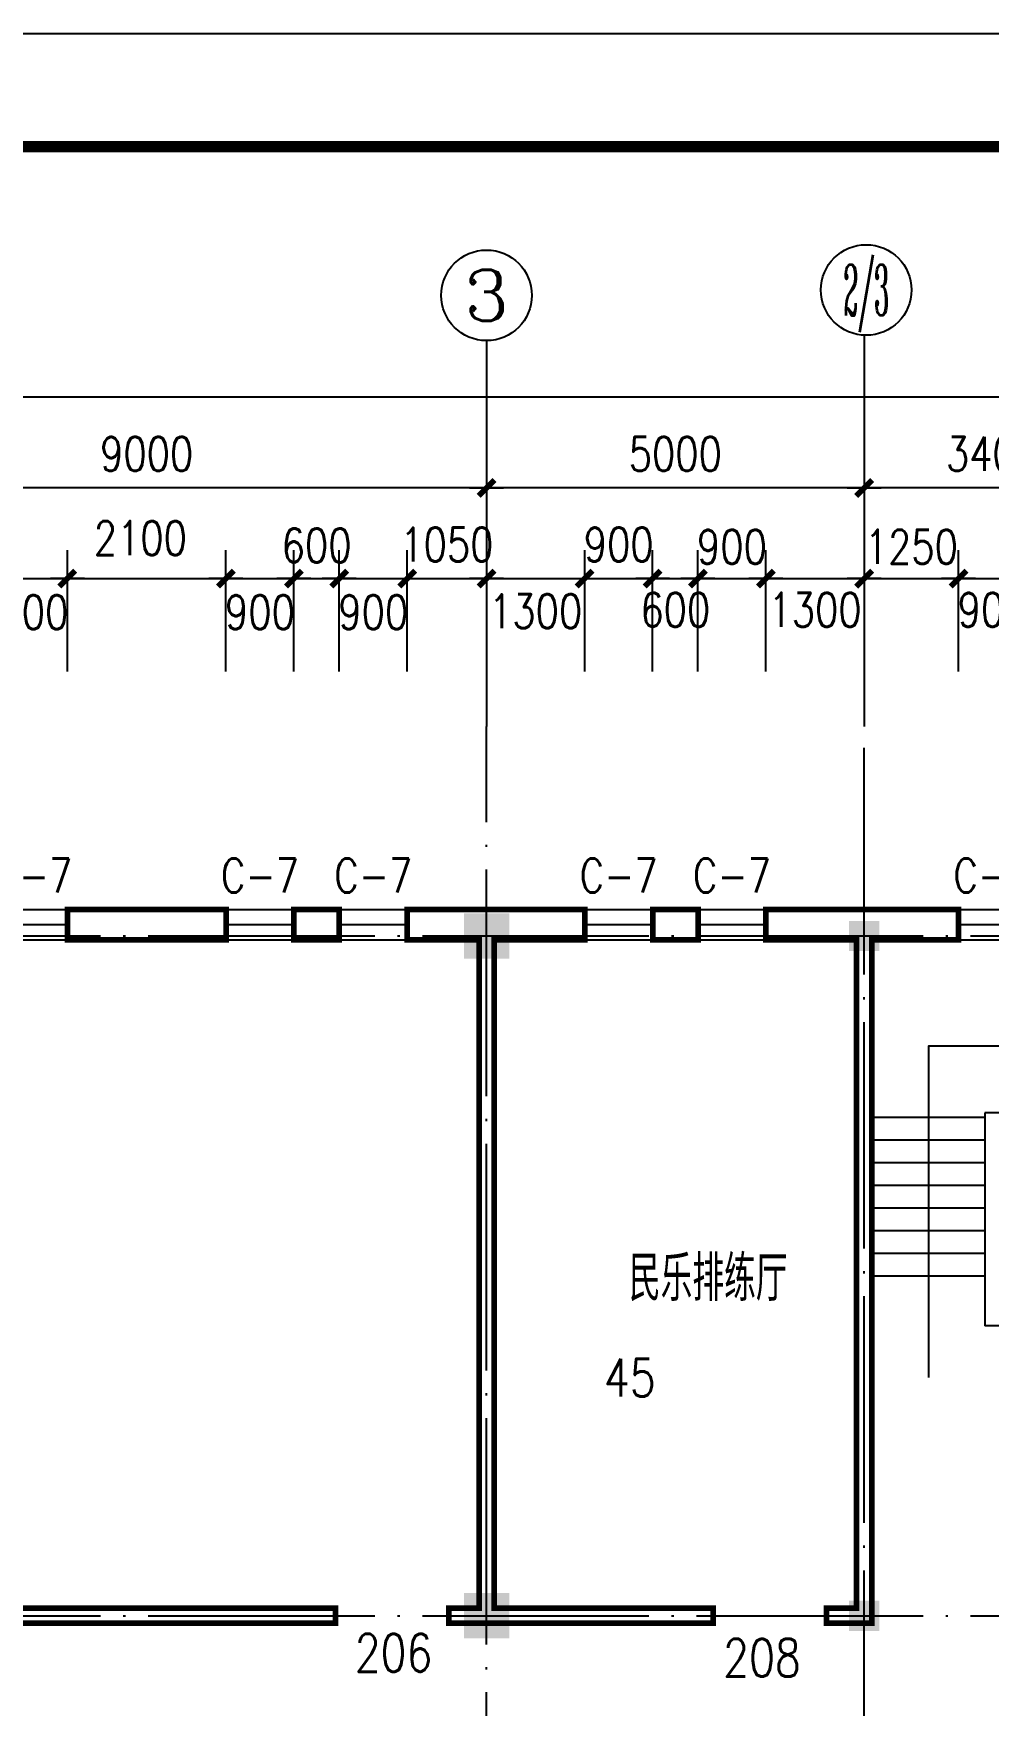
# Model space of a CAD drawing. Extents: x -55219 to 470149, y 494712 to 780039.
# Drawn here: x 112460 to 125108, y 660744 to 682881 of the extents above; entities that cross this region are included whole.
import ezdxf
from ezdxf.enums import TextEntityAlignment as Align

# ---------------------------------------------------------------- set-up
doc = ezdxf.new("R2010")
doc.units = 0
doc.header["$LTSCALE"] = 1500
doc.header["$MEASUREMENT"] = 0
doc.linetypes.add('DOTE', pattern=[2.42, 2, -0.2, 0.02, -0.2])
doc.layers.get('0').update_dxf_attribs({"linetype": 'CONTINUOUS'})
doc.layers.get('DEFPOINTS').update_dxf_attribs({"linetype": 'CONTINUOUS'})
for name, color, linetype in [('AXIS', 3, 'CONTINUOUS'), ('AXIS_TEXT', 7, 'CONTINUOUS'), ('COLUMN', 7, 'CONTINUOUS'), ('DOTE', 1, 'DOTE'), ('LVTRY', 6, 'CONTINUOUS'), ('PUB_DIM', 3, 'CONTINUOUS'), ('PUB_TEXT', 7, 'CONTINUOUS'), ('PUB_TITLE', 4, 'CONTINUOUS'), ('PUB_WALL', 255, 'CONTINUOUS'), ('STAIR', 2, 'CONTINUOUS'), ('WALL', 255, 'CONTINUOUS'), ('WINDOW', 2, 'CONTINUOUS'), ('WINDOW_TEXT', 7, 'CONTINUOUS')]:
    doc.layers.add(name, color=color, linetype=linetype)
doc.styles.add('_HZTXT', font='txt.shx', dxfattribs={"width": 0.8, "bigfont": 'hztxt.shx'})
doc.styles.add('_SIMPLEX', font='SIMPLEX.shx', dxfattribs={"width": 0.6})
doc.styles.add('COMPLEX', font='COMPLEX')
doc.styles.add('DIM_FONT', font='SIMPLEX.shx', dxfattribs={"width": 0.8})
doc.styles.add('SIMPLEX', font='SIMPLEX.SHX')
doc.dimstyles.new('AXIS150', dxfattribs={"dimscale": 1.5, "dimtxt": 300, "dimasz": 1, "dimexe": 250, "dimexo": 300, "dimgap": 150, "dimtad": 1, "dimdec": 0, "dimzin": 0, "dimdsep": 46, "dimtxsty": 'DIM_FONT', "dimblk": '_DIMX', "dimcen": 0.09, "dimse1": 1, "dimse2": 1, "dimclrt": 7, "dimadec": 0, "dimazin": 0, "dimtfac": 1, "dimtdec": 0, "dimtix": 1, "dimtmove": 2, "dimatfit": 3, "dimldrblk": '_DIMX', "dimfxl": 1, "dimtolj": 1, "dimtzin": 0, "dimarcsym": 0})
doc.dimstyles.new('DIMA150', dxfattribs={"dimscale": 1.5, "dimtxt": 300, "dimasz": 1, "dimexe": 250, "dimexo": 300, "dimgap": 150, "dimtad": 1, "dimdec": 0, "dimzin": 0, "dimdsep": 46, "dimtxsty": 'DIM_FONT', "dimblk": '_DIMX', "dimcen": 0.09, "dimse1": 1, "dimclrt": 7, "dimadec": 0, "dimazin": 0, "dimtfac": 1, "dimtdec": 0, "dimtix": 1, "dimtmove": 2, "dimatfit": 3, "dimldrblk": '_DIMX', "dimfxl": 1, "dimtolj": 1, "dimtzin": 0, "dimarcsym": 0})
doc.dimstyles.new('DIMB150', dxfattribs={"dimscale": 1.5, "dimtxt": 300, "dimasz": 1, "dimexe": 250, "dimexo": 300, "dimgap": 150, "dimtad": 1, "dimdec": 0, "dimzin": 0, "dimdsep": 46, "dimtxsty": 'DIM_FONT', "dimblk": '_DIMX', "dimcen": 0.09, "dimse2": 1, "dimclrt": 7, "dimadec": 0, "dimazin": 0, "dimtfac": 1, "dimtdec": 0, "dimtix": 1, "dimtmove": 2, "dimatfit": 3, "dimldrblk": '_DIMX', "dimfxl": 1, "dimtolj": 1, "dimtzin": 0, "dimarcsym": 0})
doc.dimstyles.new('DIMN150', dxfattribs={"dimscale": 1.5, "dimtxt": 300, "dimasz": 1, "dimexe": 250, "dimexo": 300, "dimgap": 150, "dimtad": 1, "dimdec": 0, "dimzin": 0, "dimdsep": 46, "dimtxsty": 'DIM_FONT', "dimblk": '_DIMX', "dimcen": 0.09, "dimclrt": 7, "dimadec": 0, "dimazin": 0, "dimtfac": 1, "dimtdec": 0, "dimtix": 1, "dimtmove": 2, "dimatfit": 3, "dimldrblk": '_DIMX', "dimfxl": 1, "dimtolj": 1, "dimtzin": 0, "dimarcsym": 0})

# ---------------------------------------------------------------- blocks, each defined once
blk = doc.blocks.new('_FZH')
blk.add_solid([(0.5, 0.5), (0.5, -0.5), (-0.5, 0.5), (-0.5, -0.5)])
blk = doc.blocks.new('_AXISO')
blk.add_circle((0, 0), 0.5)
at = {"layer": 'AXIS_TEXT', "style": 'COMPLEX', "width": 1.041667}
blk.add_attdef('A', text='', height=0.56, dxfattribs=at).set_placement((-0.25, -0.28), (0.25, -0.28), align=Align.FIT)
blk = doc.blocks.new('_DIMX')
blk.add_line((-150, 0), (150, 0))
at = {"const_width": 50}
blk.add_lwpolyline([(-70, -70), (70, 70)], dxfattribs=at)
blk = doc.blocks.new('*D70')
at = {"color": 0, "linetype": 'ByBlock'}
blk.add_line((126859, 676864), (123462, 676864), dxfattribs=at)
at = {"layer": 'DEFPOINTS', "color": 0, "linetype": 'ByBlock'}
for p in [(123460, 676864), (123460, 673708), (126860, 673708)]:
    blk.add_point(p, dxfattribs=at)
at = {"color": 0, "linetype": 'ByBlock', "xscale": 1.5, "yscale": 1.5, "zscale": 1.5, "rotation": 180}
blk.add_blockref('_DIMX', (123460, 676864), dxfattribs=at)
at = {"color": 0, "linetype": 'ByBlock', "xscale": 1.5, "yscale": 1.5, "zscale": 1.5}
blk.add_blockref('_DIMX', (126860, 676864), dxfattribs=at)
at = {"color": 7, "linetype": 'ByBlock', "insert": (125160, 677314), "char_height": 450, "attachment_point": 5, "style": 'DIM_FONT'}
blk.add_mtext('\\A1;3400', dxfattribs=at)
blk = doc.blocks.new('*D71')
at = {"color": 0, "linetype": 'ByBlock'}
blk.add_line((123459, 676864), (118462, 676864), dxfattribs=at)
at = {"layer": 'DEFPOINTS', "color": 0, "linetype": 'ByBlock'}
for p in [(118460, 676864), (118460, 673708), (123460, 673708)]:
    blk.add_point(p, dxfattribs=at)
at = {"color": 0, "linetype": 'ByBlock', "xscale": 1.5, "yscale": 1.5, "zscale": 1.5, "rotation": 180}
blk.add_blockref('_DIMX', (118460, 676864), dxfattribs=at)
at = {"color": 0, "linetype": 'ByBlock', "xscale": 1.5, "yscale": 1.5, "zscale": 1.5}
blk.add_blockref('_DIMX', (123460, 676864), dxfattribs=at)
at = {"color": 7, "linetype": 'ByBlock', "insert": (120960, 677314), "char_height": 450, "attachment_point": 5, "style": 'DIM_FONT'}
blk.add_mtext('\\A1;5000', dxfattribs=at)
blk = doc.blocks.new('*D72')
at = {"color": 0, "linetype": 'ByBlock'}
blk.add_line((118459, 676864), (109462, 676864), dxfattribs=at)
at = {"layer": 'DEFPOINTS', "color": 0, "linetype": 'ByBlock'}
for p in [(109460, 676864), (109460, 673708), (118460, 673708)]:
    blk.add_point(p, dxfattribs=at)
at = {"color": 0, "linetype": 'ByBlock', "xscale": 1.5, "yscale": 1.5, "zscale": 1.5, "rotation": 180}
blk.add_blockref('_DIMX', (109460, 676864), dxfattribs=at)
at = {"color": 0, "linetype": 'ByBlock', "xscale": 1.5, "yscale": 1.5, "zscale": 1.5}
blk.add_blockref('_DIMX', (118460, 676864), dxfattribs=at)
at = {"color": 7, "linetype": 'ByBlock', "insert": (113960, 677314), "char_height": 450, "attachment_point": 5, "style": 'DIM_FONT'}
blk.add_mtext('\\A1;9000', dxfattribs=at)
blk = doc.blocks.new('*D77')
at = {"color": 0, "linetype": 'ByBlock'}
for p, q in [((100110, 674434), (100110, 678439)), ((172610, 674434), (172610, 678439)), ((172609, 678064), (100112, 678064))]:
    blk.add_line(p, q, dxfattribs=at)
at = {"layer": 'DEFPOINTS', "color": 0, "linetype": 'ByBlock'}
for p in [(100110, 678064), (100110, 673984), (172610, 673984)]:
    blk.add_point(p, dxfattribs=at)
at = {"color": 0, "linetype": 'ByBlock', "xscale": 1.5, "yscale": 1.5, "zscale": 1.5, "rotation": 180}
blk.add_blockref('_DIMX', (100110, 678064), dxfattribs=at)
at = {"color": 0, "linetype": 'ByBlock', "xscale": 1.5, "yscale": 1.5, "zscale": 1.5}
blk.add_blockref('_DIMX', (172610, 678064), dxfattribs=at)
at = {"color": 7, "linetype": 'ByBlock', "insert": (136360, 678514), "char_height": 450, "attachment_point": 5, "style": 'DIM_FONT'}
blk.add_mtext('\\A1;72500', dxfattribs=at)
blk = doc.blocks.new('_WBLK')
for p, q in [((-0.5, 0.5), (0.5, 0.5)), ((-0.5, 0), (0.5, 0)), ((-0.5, -0.5), (0.5, -0.5))]:
    blk.add_line(p, q)
at = {"layer": 'WINDOW_TEXT', "style": 'SIMPLEX', "flags": 9}
blk.add_attdef('A', text='', height=1, dxfattribs=at).set_placement((0, 1.5), align=Align.MIDDLE)
blk = doc.blocks.new('*D515')
at = {"color": 0, "linetype": 'ByBlock'}
for p, q in [((112010, 674434), (112010, 676039)), ((112910, 674434), (112910, 676039)), ((112012, 675664), (112909, 675664))]:
    blk.add_line(p, q, dxfattribs=at)
at = {"layer": 'DEFPOINTS', "color": 0, "linetype": 'ByBlock'}
for p in [(112910, 675664), (112010, 673984), (112910, 673984)]:
    blk.add_point(p, dxfattribs=at)
at = {"color": 0, "linetype": 'ByBlock', "xscale": 1.5, "yscale": 1.5, "zscale": 1.5, "rotation": 180}
blk.add_blockref('_DIMX', (112010, 675664), dxfattribs=at)
at = {"color": 0, "linetype": 'ByBlock', "xscale": 1.5, "yscale": 1.5, "zscale": 1.5}
blk.add_blockref('_DIMX', (112910, 675664), dxfattribs=at)
at = {"color": 7, "linetype": 'ByBlock', "insert": (112460, 675219), "char_height": 450, "attachment_point": 5, "style": 'DIM_FONT'}
blk.add_mtext('\\A1;900', dxfattribs=at)
blk = doc.blocks.new('*D516')
at = {"color": 0, "linetype": 'ByBlock'}
for p, q in [((112910, 674434), (112910, 676039)), ((115010, 674434), (115010, 676039)), ((112912, 675664), (115009, 675664))]:
    blk.add_line(p, q, dxfattribs=at)
at = {"layer": 'DEFPOINTS', "color": 0, "linetype": 'ByBlock'}
for p in [(115010, 675664), (112910, 673984), (115010, 673984)]:
    blk.add_point(p, dxfattribs=at)
at = {"color": 0, "linetype": 'ByBlock', "xscale": 1.5, "yscale": 1.5, "zscale": 1.5, "rotation": 180}
blk.add_blockref('_DIMX', (112910, 675664), dxfattribs=at)
at = {"color": 0, "linetype": 'ByBlock', "xscale": 1.5, "yscale": 1.5, "zscale": 1.5}
blk.add_blockref('_DIMX', (115010, 675664), dxfattribs=at)
at = {"color": 7, "linetype": 'ByBlock', "insert": (113876, 676200), "char_height": 450, "attachment_point": 5, "style": 'DIM_FONT'}
blk.add_mtext('\\A1;2100', dxfattribs=at)
blk = doc.blocks.new('*D517')
at = {"color": 0, "linetype": 'ByBlock'}
for p, q in [((115010, 674434), (115010, 676039)), ((115910, 674434), (115910, 676039)), ((115012, 675664), (115909, 675664))]:
    blk.add_line(p, q, dxfattribs=at)
at = {"layer": 'DEFPOINTS', "color": 0, "linetype": 'ByBlock'}
for p in [(115910, 675664), (115010, 673984), (115910, 673984)]:
    blk.add_point(p, dxfattribs=at)
at = {"color": 0, "linetype": 'ByBlock', "xscale": 1.5, "yscale": 1.5, "zscale": 1.5, "rotation": 180}
blk.add_blockref('_DIMX', (115010, 675664), dxfattribs=at)
at = {"color": 0, "linetype": 'ByBlock', "xscale": 1.5, "yscale": 1.5, "zscale": 1.5}
blk.add_blockref('_DIMX', (115910, 675664), dxfattribs=at)
at = {"color": 7, "linetype": 'ByBlock', "insert": (115460, 675219), "char_height": 450, "attachment_point": 5, "style": 'DIM_FONT'}
blk.add_mtext('\\A1;900', dxfattribs=at)
blk = doc.blocks.new('*D518')
at = {"color": 0, "linetype": 'ByBlock'}
for p, q in [((115910, 674434), (115910, 676039)), ((116510, 674434), (116510, 676039)), ((115912, 675664), (116509, 675664))]:
    blk.add_line(p, q, dxfattribs=at)
at = {"layer": 'DEFPOINTS', "color": 0, "linetype": 'ByBlock'}
for p in [(116510, 675664), (115910, 673984), (116510, 673984)]:
    blk.add_point(p, dxfattribs=at)
at = {"color": 0, "linetype": 'ByBlock', "xscale": 1.5, "yscale": 1.5, "zscale": 1.5, "rotation": 180}
blk.add_blockref('_DIMX', (115910, 675664), dxfattribs=at)
at = {"color": 0, "linetype": 'ByBlock', "xscale": 1.5, "yscale": 1.5, "zscale": 1.5}
blk.add_blockref('_DIMX', (116510, 675664), dxfattribs=at)
at = {"color": 7, "linetype": 'ByBlock', "insert": (116210, 676103), "char_height": 450, "attachment_point": 5, "style": 'DIM_FONT'}
blk.add_mtext('\\A1;600', dxfattribs=at)
blk = doc.blocks.new('*D519')
at = {"color": 0, "linetype": 'ByBlock'}
for p, q in [((116510, 674434), (116510, 676039)), ((117410, 674434), (117410, 676039)), ((116512, 675664), (117409, 675664))]:
    blk.add_line(p, q, dxfattribs=at)
at = {"layer": 'DEFPOINTS', "color": 0, "linetype": 'ByBlock'}
for p in [(117410, 675664), (116510, 673984), (117410, 673984)]:
    blk.add_point(p, dxfattribs=at)
at = {"color": 0, "linetype": 'ByBlock', "xscale": 1.5, "yscale": 1.5, "zscale": 1.5, "rotation": 180}
blk.add_blockref('_DIMX', (116510, 675664), dxfattribs=at)
at = {"color": 0, "linetype": 'ByBlock', "xscale": 1.5, "yscale": 1.5, "zscale": 1.5}
blk.add_blockref('_DIMX', (117410, 675664), dxfattribs=at)
at = {"color": 7, "linetype": 'ByBlock', "insert": (116960, 675219), "char_height": 450, "attachment_point": 5, "style": 'DIM_FONT'}
blk.add_mtext('\\A1;900', dxfattribs=at)
blk = doc.blocks.new('*D520')
at = {"color": 0, "linetype": 'ByBlock'}
for p, q in [((117410, 674434), (117410, 676039)), ((117409, 675664), (117407, 675664)), ((117410, 675664), (118460, 675664)), ((118462, 675664), (118463, 675664))]:
    blk.add_line(p, q, dxfattribs=at)
at = {"layer": 'DEFPOINTS', "color": 0, "linetype": 'ByBlock'}
for p in [(118460, 675664), (117410, 673984), (118460, 673984)]:
    blk.add_point(p, dxfattribs=at)
at = {"color": 0, "linetype": 'ByBlock', "xscale": 1.5, "yscale": 1.5, "zscale": 1.5}
blk.add_blockref('_DIMX', (117410, 675664), dxfattribs=at)
at = {"color": 0, "linetype": 'ByBlock', "xscale": 1.5, "yscale": 1.5, "zscale": 1.5, "rotation": 180}
blk.add_blockref('_DIMX', (118460, 675664), dxfattribs=at)
at = {"color": 7, "linetype": 'ByBlock', "insert": (117935, 676114), "char_height": 450, "attachment_point": 5, "style": 'DIM_FONT'}
blk.add_mtext('\\A1;1050', dxfattribs=at)
blk = doc.blocks.new('*D521')
at = {"color": 0, "linetype": 'ByBlock'}
for p, q in [((119760, 674434), (119760, 676039)), ((118462, 675664), (119759, 675664))]:
    blk.add_line(p, q, dxfattribs=at)
at = {"layer": 'DEFPOINTS', "color": 0, "linetype": 'ByBlock'}
for p in [(119760, 675664), (118460, 673984), (119760, 673984)]:
    blk.add_point(p, dxfattribs=at)
at = {"color": 0, "linetype": 'ByBlock', "xscale": 1.5, "yscale": 1.5, "zscale": 1.5, "rotation": 180}
blk.add_blockref('_DIMX', (118460, 675664), dxfattribs=at)
at = {"color": 0, "linetype": 'ByBlock', "xscale": 1.5, "yscale": 1.5, "zscale": 1.5}
blk.add_blockref('_DIMX', (119760, 675664), dxfattribs=at)
at = {"color": 7, "linetype": 'ByBlock', "insert": (119110, 675232), "char_height": 450, "attachment_point": 5, "style": 'DIM_FONT'}
blk.add_mtext('\\A1;1300', dxfattribs=at)
blk = doc.blocks.new('*D522')
at = {"color": 0, "linetype": 'ByBlock'}
for p, q in [((119760, 674434), (119760, 676039)), ((120660, 674434), (120660, 676039)), ((119759, 675664), (119757, 675664)), ((119760, 675664), (120660, 675664)), ((120662, 675664), (120663, 675664))]:
    blk.add_line(p, q, dxfattribs=at)
at = {"layer": 'DEFPOINTS', "color": 0, "linetype": 'ByBlock'}
for p in [(120660, 675664), (119760, 673984), (120660, 673984)]:
    blk.add_point(p, dxfattribs=at)
at = {"color": 0, "linetype": 'ByBlock', "xscale": 1.5, "yscale": 1.5, "zscale": 1.5}
blk.add_blockref('_DIMX', (119760, 675664), dxfattribs=at)
at = {"color": 0, "linetype": 'ByBlock', "xscale": 1.5, "yscale": 1.5, "zscale": 1.5, "rotation": 180}
blk.add_blockref('_DIMX', (120660, 675664), dxfattribs=at)
at = {"color": 7, "linetype": 'ByBlock', "insert": (120210, 676114), "char_height": 450, "attachment_point": 5, "style": 'DIM_FONT'}
blk.add_mtext('\\A1;900', dxfattribs=at)
blk = doc.blocks.new('*D523')
at = {"color": 0, "linetype": 'ByBlock'}
for p, q in [((120660, 674434), (120660, 676039)), ((121260, 674434), (121260, 676039)), ((120662, 675664), (121259, 675664))]:
    blk.add_line(p, q, dxfattribs=at)
at = {"layer": 'DEFPOINTS', "color": 0, "linetype": 'ByBlock'}
for p in [(121260, 675664), (120660, 673984), (121260, 673984)]:
    blk.add_point(p, dxfattribs=at)
at = {"color": 0, "linetype": 'ByBlock', "xscale": 1.5, "yscale": 1.5, "zscale": 1.5, "rotation": 180}
blk.add_blockref('_DIMX', (120660, 675664), dxfattribs=at)
at = {"color": 0, "linetype": 'ByBlock', "xscale": 1.5, "yscale": 1.5, "zscale": 1.5}
blk.add_blockref('_DIMX', (121260, 675664), dxfattribs=at)
at = {"color": 7, "linetype": 'ByBlock', "insert": (120960, 675251), "char_height": 450, "attachment_point": 5, "style": 'DIM_FONT'}
blk.add_mtext('\\A1;600', dxfattribs=at)
blk = doc.blocks.new('*D524')
at = {"color": 0, "linetype": 'ByBlock'}
for p, q in [((121260, 674434), (121260, 676039)), ((122160, 674434), (122160, 676039)), ((121262, 675664), (122159, 675664))]:
    blk.add_line(p, q, dxfattribs=at)
at = {"layer": 'DEFPOINTS', "color": 0, "linetype": 'ByBlock'}
for p in [(122160, 675664), (121260, 673984), (122160, 673984)]:
    blk.add_point(p, dxfattribs=at)
at = {"color": 0, "linetype": 'ByBlock', "xscale": 1.5, "yscale": 1.5, "zscale": 1.5, "rotation": 180}
blk.add_blockref('_DIMX', (121260, 675664), dxfattribs=at)
at = {"color": 0, "linetype": 'ByBlock', "xscale": 1.5, "yscale": 1.5, "zscale": 1.5}
blk.add_blockref('_DIMX', (122160, 675664), dxfattribs=at)
at = {"color": 7, "linetype": 'ByBlock', "insert": (121710, 676085), "char_height": 450, "attachment_point": 5, "style": 'DIM_FONT'}
blk.add_mtext('\\A1;900', dxfattribs=at)
blk = doc.blocks.new('*D525')
at = {"color": 0, "linetype": 'ByBlock'}
for p, q in [((122160, 674434), (122160, 676039)), ((122162, 675664), (123459, 675664))]:
    blk.add_line(p, q, dxfattribs=at)
at = {"layer": 'DEFPOINTS', "color": 0, "linetype": 'ByBlock'}
for p in [(123460, 675664), (122160, 673984), (123460, 673984)]:
    blk.add_point(p, dxfattribs=at)
at = {"color": 0, "linetype": 'ByBlock', "xscale": 1.5, "yscale": 1.5, "zscale": 1.5, "rotation": 180}
blk.add_blockref('_DIMX', (122160, 675664), dxfattribs=at)
at = {"color": 0, "linetype": 'ByBlock', "xscale": 1.5, "yscale": 1.5, "zscale": 1.5}
blk.add_blockref('_DIMX', (123460, 675664), dxfattribs=at)
at = {"color": 7, "linetype": 'ByBlock', "insert": (122810, 675251), "char_height": 450, "attachment_point": 5, "style": 'DIM_FONT'}
blk.add_mtext('\\A1;1300', dxfattribs=at)
blk = doc.blocks.new('*D526')
at = {"color": 0, "linetype": 'ByBlock'}
for p, q in [((124710, 674434), (124710, 676039)), ((123462, 675664), (124709, 675664))]:
    blk.add_line(p, q, dxfattribs=at)
at = {"layer": 'DEFPOINTS', "color": 0, "linetype": 'ByBlock'}
for p in [(124710, 675664), (123460, 673984), (124710, 673984)]:
    blk.add_point(p, dxfattribs=at)
at = {"color": 0, "linetype": 'ByBlock', "xscale": 1.5, "yscale": 1.5, "zscale": 1.5, "rotation": 180}
blk.add_blockref('_DIMX', (123460, 675664), dxfattribs=at)
at = {"color": 0, "linetype": 'ByBlock', "xscale": 1.5, "yscale": 1.5, "zscale": 1.5}
blk.add_blockref('_DIMX', (124710, 675664), dxfattribs=at)
at = {"color": 7, "linetype": 'ByBlock', "insert": (124085, 676085), "char_height": 450, "attachment_point": 5, "style": 'DIM_FONT'}
blk.add_mtext('\\A1;1250', dxfattribs=at)
blk = doc.blocks.new('*D527')
at = {"color": 0, "linetype": 'ByBlock'}
for p, q in [((124710, 674434), (124710, 676039)), ((125610, 674434), (125610, 676039)), ((124712, 675664), (125609, 675664))]:
    blk.add_line(p, q, dxfattribs=at)
at = {"layer": 'DEFPOINTS', "color": 0, "linetype": 'ByBlock'}
for p in [(125610, 675664), (124710, 673984), (125610, 673984)]:
    blk.add_point(p, dxfattribs=at)
at = {"color": 0, "linetype": 'ByBlock', "xscale": 1.5, "yscale": 1.5, "zscale": 1.5, "rotation": 180}
blk.add_blockref('_DIMX', (124710, 675664), dxfattribs=at)
at = {"color": 0, "linetype": 'ByBlock', "xscale": 1.5, "yscale": 1.5, "zscale": 1.5}
blk.add_blockref('_DIMX', (125610, 675664), dxfattribs=at)
at = {"color": 7, "linetype": 'ByBlock', "insert": (125160, 675251), "char_height": 450, "attachment_point": 5, "style": 'DIM_FONT'}
blk.add_mtext('\\A1;900', dxfattribs=at)

msp = doc.modelspace()

# ---------------------------------------------------------------- linework, layer by layer
at = {"layer": 'AXIS'}
for p, q in [((118460.5, 678814.1), (118460.5, 673707.7)), ((123460.5, 678880.5), (123460.5, 673707.7))]:
    msp.add_line(p, q, dxfattribs=at)
at = {"layer": 'DOTE'}
for p, q in [((118460.5, 603471), (118460.5, 673707.7)), ((123460.5, 659532.9), (123460.5, 673707.7)), ((99460.5, 670932.9), (171810.5, 670932.9)), ((99460.5, 661932.9), (180472.7, 661932.9))]:
    msp.add_line(p, q, dxfattribs=at)
at = {"layer": 'PUB_DIM'}
msp.add_lwpolyline([(125967.1, 667690.1), (125967.1, 669473.8), (124310.5, 669473.8), (124310.5, 665089)], dxfattribs=at)
at = {"layer": 'PUB_TITLE'}
msp.add_lwpolyline([(78169.5, 593781.4), (78169.5, 682881.4), (204319.5, 682881.4), (204319.5, 593781.4)], close=True, dxfattribs=at)
at = {"layer": 'PUB_TITLE', "const_width": 150}
msp.add_lwpolyline([(81919.5, 595281.4), (202819.5, 595281.4), (202819.5, 681381.4), (81919.5, 681381.4)], close=True, dxfattribs=at)
at = {"layer": 'PUB_WALL', "const_width": 75}
for points in [[(112910.5, 671282.9), (115010.5, 671282.9), (115010.5, 670882.9), (112910.5, 670882.9), (112910.5, 671282.9)], [(112910.5, 671282.9), (115010.5, 671282.9), (115010.5, 670882.9), (112910.5, 670882.9), (112910.5, 671282.9)], [(119760.5, 671282.9), (117410.5, 671282.9), (117410.5, 670882.9), (118360.5, 670882.9)], [(119760.5, 671282.9), (117410.5, 671282.9), (117410.5, 670882.9), (118360.5, 670882.9), (118360.5, 662032.9), (117960.5, 662032.9), (117960.5, 661832.9), (121460.5, 661832.9), (121460.5, 662032.9), (118560.5, 662032.9), (118560.5, 670882.9), (119760.5, 670882.9), (119760.5, 671282.9)], [(119760.5, 671282.9), (119760.5, 670882.9), (118560.5, 670882.9), (118560.5, 662032.9), (121460.5, 662032.9), (121460.5, 661832.9), (117960.5, 661832.9), (117960.5, 662032.9), (118360.5, 662032.9), (118360.5, 670882.9), (118360.5, 670632.9)], [(118360.5, 670632.9), (118360.5, 670882.9)], [(118560.5, 670632.9), (118560.5, 670882.9)], [(118560.5, 670632.9), (118560.5, 670882.9)], [(108960.5, 661832.9), (116460.5, 661832.9), (116460.5, 662032.9), (108960.5, 662032.9)], [(108960.5, 661832.9), (116460.5, 661832.9), (116460.5, 662032.9), (108960.5, 662032.9)]]:
    msp.add_lwpolyline(points, dxfattribs=at)
for points in [[(115910.5, 671282.9), (116510.5, 671282.9), (116510.5, 670882.9), (115910.5, 670882.9)], [(115910.5, 670882.9), (115910.5, 671282.9), (116510.5, 671282.9), (116510.5, 670882.9)], [(120660.5, 671282.9), (121260.5, 671282.9), (121260.5, 670882.9), (120660.5, 670882.9)], [(120660.5, 670882.9), (120660.5, 671282.9), (121260.5, 671282.9), (121260.5, 670882.9)], [(122960.5, 661832.9), (122960.5, 662032.9), (123360.5, 662032.9), (123360.5, 670882.9), (122160.5, 670882.9), (122160.5, 671282.9), (124710.5, 671282.9), (124710.5, 670882.9), (123560.5, 670882.9), (123560.5, 661832.9)], [(122160.5, 670882.9), (123360.5, 670882.9), (123360.5, 662032.9), (122960.5, 662032.9), (122960.5, 661832.9), (123560.5, 661832.9), (123560.5, 670882.9), (124710.5, 670882.9), (124710.5, 671282.9), (122160.5, 671282.9)]]:
    msp.add_lwpolyline(points, close=True, dxfattribs=at)
at = {"layer": 'STAIR'}
for p, q in [((125260.5, 668592.9), (125060.5, 668592.9)), ((125060.5, 668592.9), (125060.5, 665772.9)), ((123560.5, 668532.9), (125060.5, 668532.9)), ((123560.5, 668232.9), (125060.5, 668232.9)), ((123560.5, 667932.9), (125060.5, 667932.9)), ((123560.5, 667632.9), (125060.5, 667632.9)), ((123560.5, 667332.9), (125060.5, 667332.9)), ((123560.5, 667032.9), (125060.5, 667032.9)), ((123560.5, 666732.9), (125060.5, 666732.9)), ((123560.5, 666432.9), (125060.5, 666432.9)), ((125260.5, 665772.9), (125060.5, 665772.9))]:
    msp.add_line(p, q, dxfattribs=at)
at = {"layer": 'WALL'}
for p, q in [((112910.5, 671282.9), (115010.5, 671282.9)), ((112910.5, 671282.9), (112910.5, 670882.9)), ((115010.5, 671282.9), (115010.5, 670882.9)), ((115910.5, 671282.9), (116510.5, 671282.9)), ((115910.5, 671282.9), (115910.5, 670882.9)), ((116510.5, 671282.9), (116510.5, 670882.9)), ((117410.5, 671282.9), (119760.5, 671282.9)), ((117410.5, 671282.9), (117410.5, 670882.9)), ((119760.5, 671282.9), (119760.5, 670882.9)), ((120660.5, 671282.9), (121260.5, 671282.9)), ((120660.5, 671282.9), (120660.5, 670882.9)), ((121260.5, 671282.9), (121260.5, 670882.9)), ((122160.5, 671282.9), (124710.5, 671282.9)), ((122160.5, 671282.9), (122160.5, 670882.9)), ((124710.5, 671282.9), (124710.5, 670882.9)), ((112910.5, 670882.9), (115010.5, 670882.9)), ((115910.5, 670882.9), (116510.5, 670882.9)), ((117410.5, 670882.9), (118360.5, 670882.9)), ((118360.5, 670632.9), (118360.5, 670882.9)), ((118360.5, 670882.9), (118360.5, 662032.9)), ((118560.5, 670882.9), (119760.5, 670882.9)), ((118560.5, 670632.9), (118560.5, 670882.9)), ((118560.5, 670882.9), (118560.5, 662032.9)), ((120660.5, 670882.9), (121260.5, 670882.9)), ((122160.5, 670882.9), (123360.5, 670882.9)), ((123360.5, 670882.9), (123360.5, 662032.9)), ((123560.5, 670882.9), (124710.5, 670882.9)), ((123560.5, 670882.9), (123560.5, 661832.9)), ((116460.5, 662032.9), (108960.5, 662032.9)), ((116460.5, 662032.9), (116460.5, 661832.9)), ((118360.5, 662032.9), (117960.5, 662032.9)), ((117960.5, 662032.9), (117960.5, 661832.9)), ((121460.5, 662032.9), (118560.5, 662032.9)), ((121460.5, 662032.9), (121460.5, 661832.9)), ((123360.5, 662032.9), (122960.5, 662032.9)), ((122960.5, 662032.9), (122960.5, 661832.9)), ((116460.5, 661832.9), (102460.5, 661832.9)), ((121460.5, 661832.9), (117960.5, 661832.9)), ((123560.5, 661832.9), (122960.5, 661832.9))]:
    msp.add_line(p, q, dxfattribs=at)

# ---------------------------------------------------------------- block references
at = {"layer": 'AXIS'}
ref = msp.add_blockref('_AXISO', (123487.4, 679484.8), dxfattribs=dict(at, xscale=1200, yscale=1200, zscale=1200))
ref.add_attrib('A', '2/3', dxfattribs={"layer": 'AXIS_TEXT', "height": 672, "rotation": 360, "style": 'COMPLEX', "width": 0.334821}).set_placement((123187.4, 679148.8), (123787.4, 679148.8), align=Align.FIT)
ref = msp.add_blockref('_AXISO', (118460.5, 679414.1), dxfattribs=dict(at, xscale=1200, yscale=1200, zscale=1200))
ref.add_attrib('A', '3', dxfattribs={"layer": 'AXIS_TEXT', "height": 672, "style": 'COMPLEX', "width": 1.339286}).set_placement((118160.5, 679078.1), (118760.5, 679078.1), align=Align.FIT)
at = {"layer": 'COLUMN'}
for p, xscale, yscale, zscale in [((118460.5, 670932.9), 600, 600, 600), ((123460.5, 670932.9), 400, 400, 400), ((118460.5, 661932.9), 600, 600, 600), ((123460.5, 661932.9), 400, 400, 400)]:
    msp.add_blockref('_FZH', p, dxfattribs=dict(at, xscale=xscale, yscale=yscale, zscale=zscale))
at = {"layer": 'WINDOW'}
ref = msp.add_blockref('_WBLK', (112460.5, 671082.9), dxfattribs=dict(at, xscale=900, yscale=399.9999999998836, zscale=900))
ref.add_attrib('A', 'C-7', dxfattribs={"layer": 'WINDOW_TEXT', "height": 450, "style": '_SIMPLEX', "width": 0.8, "flags": 8}).set_placement((112460.5, 671732.9), align=Align.MIDDLE)
ref = msp.add_blockref('_WBLK', (115460.5, 671082.9), dxfattribs=dict(at, xscale=900, yscale=399.9999999998253, zscale=900))
ref.add_attrib('A', 'C-7', dxfattribs={"layer": 'WINDOW_TEXT', "height": 450, "style": '_SIMPLEX', "width": 0.8, "flags": 8}).set_placement((115460.5, 671732.9), align=Align.MIDDLE)
ref = msp.add_blockref('_WBLK', (116960.5, 671082.9), dxfattribs=dict(at, xscale=900, yscale=399.9999999998253, zscale=900))
ref.add_attrib('A', 'C-7', dxfattribs={"layer": 'WINDOW_TEXT', "height": 450, "style": '_SIMPLEX', "width": 0.8, "flags": 8}).set_placement((116960.5, 671732.9), align=Align.MIDDLE)
ref = msp.add_blockref('_WBLK', (120210.5, 671082.9), dxfattribs=dict(at, xscale=900, yscale=399.9999999998836, zscale=900))
ref.add_attrib('A', 'C-7', dxfattribs={"layer": 'WINDOW_TEXT', "height": 450, "style": '_SIMPLEX', "width": 0.8, "flags": 8}).set_placement((120210.5, 671732.9), align=Align.MIDDLE)
ref = msp.add_blockref('_WBLK', (121710.5, 671082.9), dxfattribs=dict(at, xscale=900, yscale=399.9999999998253, zscale=900))
ref.add_attrib('A', 'C-7', dxfattribs={"layer": 'WINDOW_TEXT', "height": 450, "style": '_SIMPLEX', "width": 0.8, "flags": 8}).set_placement((121710.5, 671732.9), align=Align.MIDDLE)
ref = msp.add_blockref('_WBLK', (125160.5, 671082.9), dxfattribs=dict(at, xscale=900, yscale=399.9999999998253, zscale=900))
ref.add_attrib('A', 'C-2', dxfattribs={"layer": 'WINDOW_TEXT', "height": 450, "style": '_SIMPLEX', "width": 0.8, "flags": 8}).set_placement((125160.5, 671732.9), align=Align.MIDDLE)

# ---------------------------------------------------------------- texts
at = {"layer": 'LVTRY', "color": 0, "char_height": 500, "attachment_point": 1, "style": 'DIM_FONT'}
for s, insert, width in [('45', (120014.5, 665335.1), 1522.538), ('{\\C1;206}', (116714.6, 661692), 1640.37), ('{\\C1;208}', (121593.2, 661626.7), 1640.37)]:
    msp.add_mtext(s, dxfattribs=dict(at, insert=insert, width=width))
at = {"layer": 'PUB_TEXT', "style": '_HZTXT', "width": 0.7}
msp.add_text('民乐排练厅', height=600, dxfattribs=at).set_placement((120345.8, 666099.7))

# ---------------------------------------------------------------- dimensions: what is measured, and where the dimension line sits
at = {"layer": 'AXIS'}
for base, p1, p2, picture, middle in [((109460.5, 676864.1), (118460.5, 673707.7), (109460.5, 673707.7), '*D72', (113960.5, 677314.1)), ((118460.5, 676864.1), (123460.5, 673707.7), (118460.5, 673707.7), '*D71', (120960.5, 677314.1)), ((123460.5, 676864.1), (126860.5, 673707.7), (123460.5, 673707.7), '*D70', (125160.5, 677314.1))]:
    dim = msp.add_linear_dim(base=base, p1=p1, p2=p2, dimstyle='AXIS150', dxfattribs=at)
    dim.commit()
    dim.dimension.update_dxf_attribs({"geometry": picture, "text_midpoint": middle})
at = {"layer": 'PUB_DIM'}
for p1, p2, distance, dimstyle, picture, middle in [((172610.3, 673984.1), (100110.5, 673984.1), -4080, 'DIMN150', '*D77', (136360.4, 678514.1)), ((117410.5, 673984.1), (118460.5, 673984.1), 1680, 'DIMB150', '*D520', (117935.5, 676114.1)), ((119760.5, 673984.1), (120660.5, 673984.1), 1680, 'DIMN150', '*D522', (120210.5, 676114.1))]:
    dim = msp.add_aligned_dim(p1=p1, p2=p2, distance=distance, dimstyle=dimstyle, dxfattribs=at)
    dim.commit()
    dim.dimension.update_dxf_attribs({"geometry": picture, "text_midpoint": middle})
for base, p1, p2, angle, dimstyle, picture, middle in [((115010.5, 675664.1), (112910.5, 673984.1), (115010.5, 673984.1), 360, 'DIMN150', '*D516', (113876.1, 676200.1)), ((116510.5, 675664.1), (115910.5, 673984.1), (116510.5, 673984.1), 0, 'DIMN150', '*D518', (116210.5, 676102.7)), ((122160.5, 675664.1), (121260.5, 673984.1), (122160.5, 673984.1), 0, 'DIMN150', '*D524', (121710.5, 676085.4)), ((124710.5, 675664.1), (123460.5, 673984.1), (124710.5, 673984.1), 360, 'DIMA150', '*D526', (124085.5, 676085.4)), ((112910.5, 675664.1), (112010.5, 673984.1), (112910.5, 673984.1), 0, 'DIMN150', '*D515', (112460.5, 675219.3)), ((115910.5, 675664.1), (115010.5, 673984.1), (115910.5, 673984.1), 0, 'DIMN150', '*D517', (115460.5, 675219.3)), ((117410.5, 675664.1), (116510.5, 673984.1), (117410.5, 673984.1), 0, 'DIMN150', '*D519', (116960.5, 675219.3)), ((119760.5, 675664.1), (118460.5, 673984.1), (119760.5, 673984.1), 0, 'DIMA150', '*D521', (119110.5, 675232.1)), ((121260.5, 675664.1), (120660.5, 673984.1), (121260.5, 673984.1), 0, 'DIMN150', '*D523', (120960.5, 675251.1)), ((123460.5, 675664.1), (122160.5, 673984.1), (123460.5, 673984.1), 360, 'DIMB150', '*D525', (122810.5, 675251.1)), ((125610.5, 675664.1), (124710.5, 673984.1), (125610.5, 673984.1), 0, 'DIMN150', '*D527', (125160.5, 675251.1))]:
    dim = msp.add_linear_dim(base=base, p1=p1, p2=p2, angle=angle, dimstyle=dimstyle, dxfattribs=at)
    dim.commit()
    dim.dimension.update_dxf_attribs({"geometry": picture, "text_midpoint": middle, "dimtype": 161})

doc.saveas('drawing.dxf')
